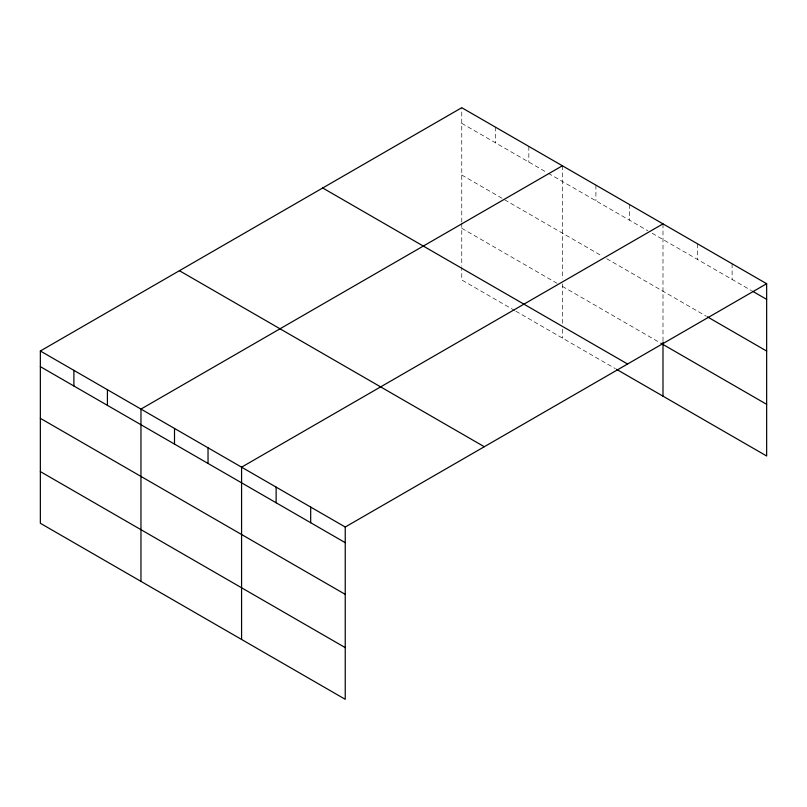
<?xml version="1.0" encoding="UTF-8"?>
<svg xmlns="http://www.w3.org/2000/svg" width="807" height="807" viewBox="0 0 807 807"><rect width="100%" height="100%" fill="white"/><g stroke="black" fill="none" stroke-linecap="round" stroke-linejoin="round"><path stroke-width="0.61" stroke-dasharray="4.04 3.03" d="M461.765 222.096L461.765 107.694M461.765 123.34L547.227 172.688M548.306 173.313L647.839 230.772M652.167 233.273L751.529 290.641M461.765 175.028L602.405 256.233M606.733 258.734L706.175 316.142M461.765 228.29L556.961 283.257M562.378 286.374L659.743 342.592M514.775 310.584L461.765 279.979L461.765 267.369M515.855 311.209L615.388 368.678M732.1 263.768L732.1 279.424M697.541 243.825L697.541 259.471M662.991 223.872L662.991 340.756M629.45 204.504L629.45 220.16M595.909 185.146L595.909 200.792M562.378 165.778L562.378 278.95M562.378 283.903L562.378 324.202M562.378 329.246L562.378 338.072M528.837 146.42L528.837 162.066M495.296 127.062L495.296 142.708M461.765 223.337L461.765 266.108"/><path stroke-width="1.21" d="M766.65 283.721L461.765 107.694L40.35 350.995L40.35 523.279L345.235 699.306L345.235 527.021L766.65 283.721L766.65 456.005L616.467 369.303M562.378 165.778L140.963 409.078L140.963 581.373M662.991 223.872L241.575 467.172L241.575 639.457M752.608 291.266L766.65 299.367M707.265 316.768L766.65 351.055M660.822 343.217L766.65 404.317M322.699 187.981L627.584 364.007M179.416 270.708L484.301 446.735M40.35 350.995L345.235 527.021M40.35 366.64L345.235 542.667M40.35 418.329L345.235 594.356M40.35 471.591L345.235 647.618M662.991 341.986L662.991 396.156M310.685 507.068L310.685 522.714M276.135 487.125L276.135 502.771M208.035 447.804L208.035 463.46M174.504 428.446L174.504 444.092M107.422 389.72L107.422 405.366M73.891 370.352L73.891 386.008"/></g></svg>
